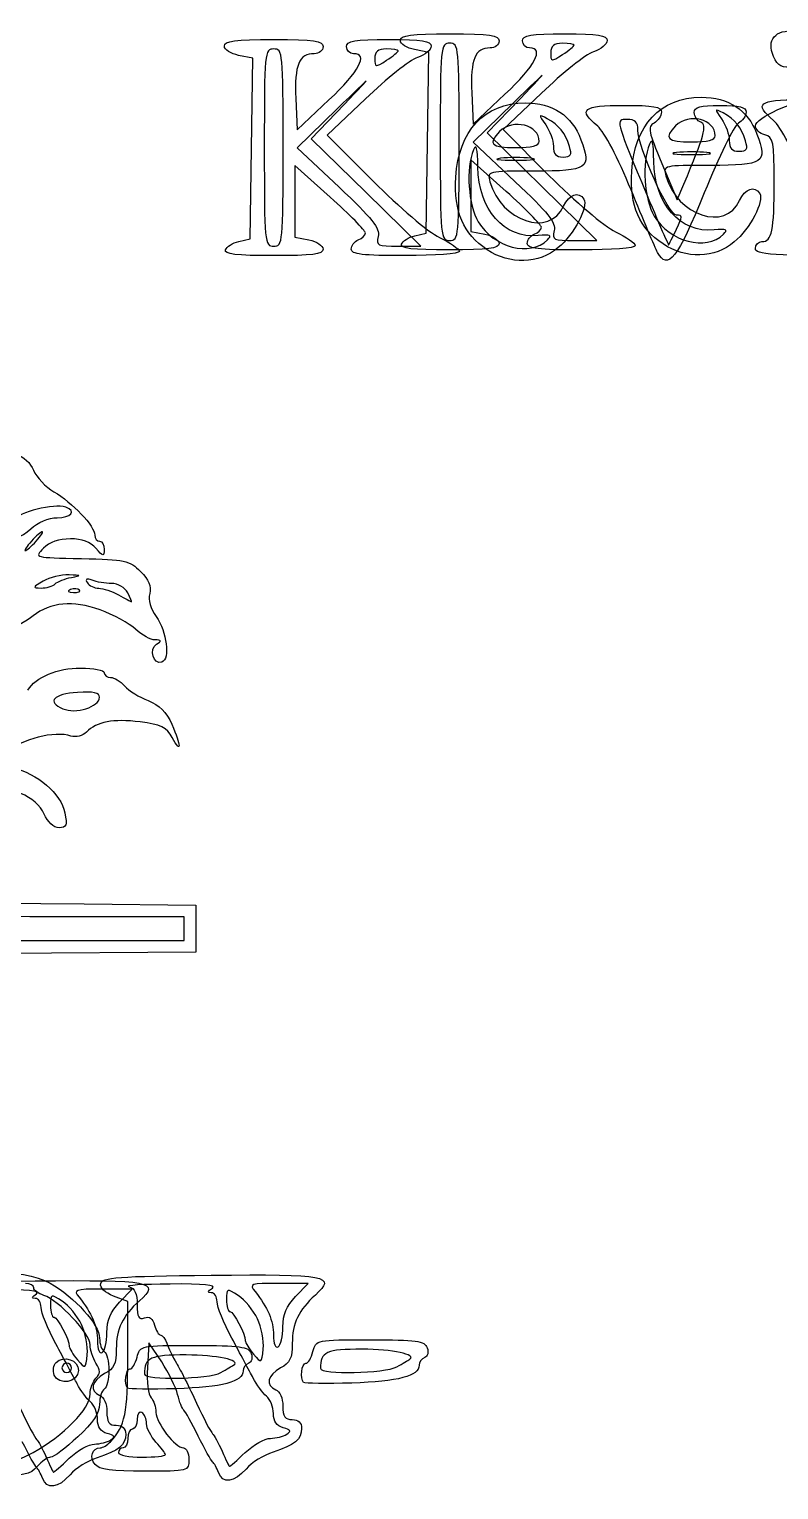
# Model space of a CAD drawing. Extents: x 2.03 to 5.39, y 7.1 to 8.91.
# Drawn here: x 2.976 to 3.507, y 7.869 to 8.906 of the extents above; entities that cross this region are included whole.
import ezdxf

# ---------------------------------------------------------------- set-up
doc = ezdxf.new("R2010")
doc.units = 0
doc.layers.add('Layer_1', color=7, linetype='CONTINUOUS')

msp = doc.modelspace()

# ---------------------------------------------------------------- linework, layer by layer
at = {"layer": 'Layer_1', "color": 7}
for p, q in [((3.362336, 8.894514), (3.362336, 8.894514)), ((3.134328, 8.88522), (3.124255, 8.887235)), ((3.133422, 8.821133), (3.134328, 8.88522)), ((3.237516, 8.890466), (3.237516, 8.890466)), ((3.259148, 8.889269), (3.249075, 8.891283)), ((3.258242, 8.825181), (3.259148, 8.889269)), ((3.503717, 8.886441), (3.503717, 8.886441)), ((3.164857, 8.856684), (3.165849, 8.834352)), ((3.165849, 8.834352), (3.188349, 8.855583)), ((3.17585, 8.828105), (3.199151, 8.852427)), ((3.214242, 8.856398), (3.187178, 8.830542)), ((3.289677, 8.860732), (3.290669, 8.8384)), ((3.290669, 8.8384), (3.313169, 8.859631)), ((3.318971, 8.853219), (3.29067, 8.82564)), ((3.30067, 8.832153), (3.323971, 8.856475)), ((3.339062, 8.860447), (3.311998, 8.83459)), ((3.194151, 8.849171), (3.16585, 8.821592)), ((3.187178, 8.830542), (3.219847, 8.797723)), ((3.339533, 8.793975), (3.30067, 8.832153)), ((3.311998, 8.83459), (3.344667, 8.801771)), ((3.132516, 8.757045), (3.133422, 8.821133)), ((3.15585, 8.821752), (3.15585, 8.821752)), ((3.16585, 8.821592), (3.1955, 8.793702)), ((3.214713, 8.789927), (3.17585, 8.828105)), ((3.257336, 8.761093), (3.258242, 8.825181)), ((3.28067, 8.8258), (3.28067, 8.8258)), ((3.29067, 8.82564), (3.32032, 8.79775)), ((3.337516, 8.826083), (3.337516, 8.826083)), ((3.358999, 8.822583), (3.359, 8.822583)), ((3.462336, 8.830131), (3.462336, 8.830131)), ((3.483819, 8.826631), (3.48382, 8.826631)), ((3.314003, 8.790689), (3.289003, 8.813063)), ((3.289003, 8.813063), (3.289003, 8.78768)), ((3.331683, 8.814161), (3.331683, 8.814161)), ((3.424467, 8.810431), (3.435279, 8.784673)), ((3.456503, 8.818209), (3.456503, 8.818209)), ((3.189183, 8.78664), (3.164183, 8.809015)), ((3.164183, 8.809015), (3.164183, 8.783632)), ((3.253576, 8.751749), (3.214713, 8.789927)), ((3.214713, 8.789927), (3.214713, 8.789927)), ((3.378395, 8.755797), (3.339533, 8.793975)), ((3.339533, 8.793975), (3.339533, 8.793975)), ((3.435279, 8.784673), (3.439992, 8.795711)), ((3.164183, 8.783632), (3.164183, 8.758249)), ((3.289003, 8.78768), (3.289003, 8.762297)), ((3.164183, 8.758249), (3.174183, 8.756249)), ((3.24925, 8.759187), (3.257336, 8.761093)), ((3.289003, 8.762297), (3.299003, 8.760297)), ((3.434857, 8.763799), (3.434857, 8.763799)), ((3.468221, 8.760353), (3.468221, 8.760353)), ((3.114986, 8.749157), (3.114986, 8.749157)), ((3.12443, 8.755138), (3.132516, 8.757045)), ((3.237525, 8.751749), (3.253576, 8.751749)), ((3.239806, 8.753206), (3.239806, 8.753206)), ((3.300509, 8.749316), (3.300509, 8.749316)), ((3.343401, 8.756305), (3.343401, 8.756305)), ((3.362345, 8.755797), (3.378395, 8.755797)), ((3.425329, 8.753364), (3.425329, 8.753364)), ((3.490849, 8.750083), (3.49085, 8.750083)), ((3.42144, 8.747382), (3.42144, 8.747382)), ((2.98067, 8.542464), (2.98067, 8.542464)), ((2.99417, 8.512182), (2.99417, 8.512182)), ((3.011434, 8.507811), (3.011434, 8.507811)), ((3.045669, 8.505797), (3.045669, 8.505797)), ((3.02567, 8.431711), (3.02567, 8.431711)), ((2.93567, 8.285918), (3.014837, 8.285025)), ((3.014837, 8.285025), (3.094003, 8.284131)), ((3.094003, 8.284131), (3.094003, 8.267465)), ((3.085669, 8.275797), (3.011307, 8.275797)), ((3.085669, 8.267464), (3.085669, 8.275797)), ((3.085669, 8.25913), (3.085669, 8.267464)), ((3.094003, 8.267465), (3.094003, 8.250798)), ((2.950529, 8.25913), (3.085669, 8.25913)), ((3.094003, 8.250798), (2.957602, 8.249927)), ((3.048764, 8.011749), (3.027624, 8.011749)), ((3.039807, 8.0024), (3.048764, 8.011749)), ((3.173584, 8.015797), (3.152443, 8.015797)), ((3.164627, 8.006448), (3.173584, 8.015797)), ((3.045669, 8.003039), (3.035573, 8.00685)), ((3.045669, 7.962704), (3.045669, 8.003039)), ((3.012788, 7.986648), (3.012788, 7.986648)), ((3.03085, 7.98093), (3.03085, 7.98093)), ((3.137608, 7.990696), (3.137608, 7.990696)), ((3.15567, 7.984978), (3.15567, 7.984978)), ((3.06067, 7.973732), (3.059645, 7.955953)), ((3.069705, 7.960032), (3.06067, 7.973732)), ((2.993546, 7.950787), (2.993546, 7.950787)), ((3.00567, 7.955797), (3.00567, 7.955797)), ((3.111728, 7.952582), (3.111728, 7.952582)), ((3.236548, 7.95663), (3.236548, 7.95663)), ((3.045567, 7.941471), (3.045567, 7.941471)), ((3.170387, 7.945519), (3.170387, 7.945519)), ((2.978487, 7.895907), (2.978487, 7.895907)), ((3.004183, 7.891749), (3.004183, 7.891749)), ((3.072336, 7.89427), (3.072336, 7.89427)), ((3.129003, 7.895797), (3.129003, 7.895797)), ((2.985155, 7.877578), (2.985155, 7.877578)), ((3.109975, 7.881626), (3.109975, 7.881626))]:
    msp.add_line(p, q, dxfattribs=at)
for points in [[(3.503717, 8.886441), (3.498445, 8.898012), (3.505001, 8.905776), (3.518899, 8.90442)], [(3.114183, 8.893833), (3.114183, 8.897431), (3.121708, 8.898416), (3.149183, 8.898416)], [(3.124255, 8.887235), (3.118716, 8.888343), (3.114183, 8.891312), (3.114183, 8.893833)], [(3.149183, 8.898416), (3.178072, 8.898416), (3.184183, 8.897543), (3.184183, 8.893416)], [(3.184183, 8.893416), (3.184183, 8.890666), (3.181367, 8.888416), (3.177925, 8.888416)], [(3.20085, 8.893416), (3.20085, 8.89749), (3.206405, 8.898416), (3.23085, 8.898416)], [(3.20585, 8.888416), (3.2031, 8.888416), (3.20085, 8.890666), (3.20085, 8.893416)], [(3.23085, 8.898416), (3.254364, 8.898416), (3.26085, 8.897406), (3.26085, 8.893742)], [(3.239003, 8.897881), (3.239003, 8.901479), (3.246528, 8.902464), (3.274003, 8.902464)], [(3.249075, 8.891283), (3.243536, 8.892391), (3.239003, 8.89536), (3.239003, 8.897881)], [(3.26085, 8.893742), (3.26085, 8.891171), (3.256452, 8.887535), (3.251078, 8.885662)], [(3.274003, 8.895798), (3.267548, 8.895798), (3.267336, 8.893575), (3.267336, 8.825797)], [(3.274003, 8.902464), (3.302892, 8.902464), (3.309003, 8.901591), (3.309003, 8.897464)], [(3.28067, 8.8258), (3.28067, 8.893577), (3.280457, 8.895799), (3.274003, 8.895798)], [(3.309003, 8.897464), (3.309003, 8.894714), (3.306187, 8.892464), (3.302744, 8.892464)], [(3.32567, 8.897464), (3.32567, 8.901538), (3.331225, 8.902464), (3.35567, 8.902464)], [(3.33067, 8.892464), (3.32792, 8.892464), (3.32567, 8.894714), (3.32567, 8.897464)], [(3.354003, 8.895797), (3.34786, 8.895797), (3.34567, 8.894025), (3.34567, 8.889054)], [(3.362336, 8.894514), (3.362336, 8.89522), (3.358586, 8.895797), (3.354003, 8.895797)], [(3.354003, 8.887771), (3.358586, 8.890774), (3.362336, 8.893808), (3.362336, 8.894514)], [(3.35567, 8.902464), (3.379184, 8.902464), (3.38567, 8.901454), (3.38567, 8.89779)], [(3.38567, 8.89779), (3.38567, 8.89522), (3.381272, 8.891583), (3.375898, 8.88971)], [(3.149183, 8.89175), (3.142728, 8.891749), (3.142516, 8.889527), (3.142516, 8.821749)], [(3.15585, 8.821752), (3.15585, 8.889529), (3.155638, 8.891751), (3.149183, 8.89175)], [(3.177925, 8.888416), (3.167126, 8.888416), (3.163805, 8.880351), (3.164857, 8.856684)], [(3.188349, 8.855583), (3.209885, 8.875904), (3.216554, 8.888416), (3.20585, 8.888416)], [(3.251078, 8.885662), (3.245704, 8.883788), (3.229127, 8.87062), (3.214242, 8.856398)], [(3.229183, 8.891749), (3.22304, 8.891749), (3.22085, 8.889977), (3.22085, 8.885006)], [(3.22085, 8.885006), (3.22085, 8.878579), (3.221241, 8.878519), (3.229183, 8.883722)], [(3.237516, 8.890466), (3.237516, 8.891172), (3.233766, 8.891749), (3.229183, 8.891749)], [(3.229183, 8.883722), (3.233766, 8.886726), (3.237516, 8.88976), (3.237516, 8.890466)], [(3.302744, 8.892464), (3.291946, 8.892464), (3.288625, 8.8844), (3.289677, 8.860732)], [(3.313169, 8.859631), (3.334705, 8.879952), (3.341374, 8.892464), (3.33067, 8.892464)], [(3.375898, 8.88971), (3.370523, 8.887836), (3.353947, 8.874668), (3.339062, 8.860447)], [(3.34567, 8.889054), (3.34567, 8.882627), (3.346061, 8.882567), (3.354003, 8.887771)], [(3.518374, 8.87904), (3.509522, 8.878187), (3.506868, 8.879527), (3.503717, 8.886441)], [(3.199151, 8.852427), (3.220871, 8.8751), (3.220532, 8.874879), (3.194151, 8.849171)], [(3.323971, 8.856475), (3.345691, 8.879148), (3.345352, 8.878927), (3.318971, 8.853219)], [(3.278325, 8.80088), (3.28016, 8.833517), (3.298792, 8.853416), (3.327516, 8.853416)], [(3.327516, 8.853416), (3.347196, 8.853416), (3.3605, 8.844652), (3.367085, 8.82735)], [(3.378966, 8.836875), (3.364742, 8.848777), (3.368448, 8.851749), (3.397516, 8.851749)], [(3.397516, 8.851749), (3.418592, 8.851749), (3.424183, 8.850736), (3.424183, 8.846915)], [(3.403145, 8.804928), (3.40498, 8.837565), (3.423612, 8.857464), (3.452336, 8.857464)], [(3.447516, 8.846645), (3.447516, 8.85061), (3.451609, 8.851749), (3.46585, 8.851749)], [(3.452336, 8.857464), (3.472016, 8.857464), (3.48532, 8.8487), (3.491905, 8.831398)], [(3.46585, 8.851749), (3.479645, 8.851749), (3.484183, 8.850553), (3.484183, 8.846915)], [(3.503786, 8.840923), (3.489562, 8.852826), (3.493268, 8.855797), (3.522336, 8.855797)], [(3.49085, 8.837257), (3.49085, 8.842717), (3.519893, 8.856163), (3.526342, 8.853688)], [(3.337516, 8.826083), (3.337516, 8.837909), (3.318863, 8.84262), (3.309421, 8.833178)], [(3.34319, 8.842281), (3.336927, 8.845633), (3.33688, 8.845452), (3.342082, 8.838024)], [(3.359, 8.822583), (3.356083, 8.832098), (3.351464, 8.837853), (3.34319, 8.842281)], [(3.399588, 8.841749), (3.391768, 8.841749), (3.391915, 8.841134), (3.410277, 8.796883)], [(3.407516, 8.834173), (3.407516, 8.839929), (3.405612, 8.841749), (3.399588, 8.841749)], [(3.424183, 8.846915), (3.424183, 8.844256), (3.421814, 8.840755), (3.418919, 8.839135)], [(3.462336, 8.830131), (3.462336, 8.841957), (3.443683, 8.846668), (3.434241, 8.837226)], [(3.452119, 8.839774), (3.449587, 8.840745), (3.447516, 8.843837), (3.447516, 8.846645)], [(3.46801, 8.846329), (3.461746, 8.849681), (3.461699, 8.8495), (3.466902, 8.842072)], [(3.466902, 8.842072), (3.469891, 8.837805), (3.472336, 8.830898), (3.472336, 8.826722)], [(3.48382, 8.826631), (3.480902, 8.836146), (3.476284, 8.841901), (3.46801, 8.846329)], [(3.484183, 8.846915), (3.484183, 8.844256), (3.48174, 8.840714), (3.478755, 8.839043)], [(3.527485, 8.795797), (3.518317, 8.818351), (3.508562, 8.836927), (3.503786, 8.840923)], [(3.309421, 8.833178), (3.300693, 8.824449), (3.303393, 8.821749), (3.32085, 8.821749)], [(3.342082, 8.838024), (3.345071, 8.833757), (3.347516, 8.82685), (3.347516, 8.822674)], [(3.402665, 8.791749), (3.393497, 8.814303), (3.383742, 8.832878), (3.378966, 8.836875)], [(3.434971, 8.773799), (3.429453, 8.77337), (3.407516, 8.82161), (3.407516, 8.834173)], [(3.418919, 8.839135), (3.414293, 8.836546), (3.414966, 8.833066), (3.424467, 8.810431)], [(3.434241, 8.837226), (3.425513, 8.828498), (3.428213, 8.825797), (3.44567, 8.825797)], [(3.439992, 8.795711), (3.454578, 8.829876), (3.456807, 8.837975), (3.452119, 8.839774)], [(3.478755, 8.839043), (3.475769, 8.837372), (3.464894, 8.815186), (3.454588, 8.789741)], [(3.491905, 8.831398), (3.499688, 8.810951), (3.496988, 8.809131), (3.458883, 8.809131)], [(3.497516, 8.830783), (3.49385, 8.831742), (3.49085, 8.834655), (3.49085, 8.837257)], [(3.504183, 8.797334), (3.504183, 8.826237), (3.503593, 8.829194), (3.497516, 8.830783)], [(3.142516, 8.821749), (3.142516, 8.753971), (3.142728, 8.751749), (3.149183, 8.751751)], [(3.149183, 8.751751), (3.155638, 8.751752), (3.15585, 8.753975), (3.15585, 8.821752)], [(3.267336, 8.825797), (3.267336, 8.758019), (3.267547, 8.755798), (3.274003, 8.755799)], [(3.274003, 8.755799), (3.280458, 8.7558), (3.28067, 8.758023), (3.28067, 8.8258)], [(3.293949, 8.808076), (3.293779, 8.821588), (3.292923, 8.824907), (3.29085, 8.820083)], [(3.32085, 8.821749), (3.332303, 8.821749), (3.337516, 8.823105), (3.337516, 8.826083)], [(3.367085, 8.82735), (3.374868, 8.806903), (3.372168, 8.805083), (3.334063, 8.805083)], [(3.347516, 8.822674), (3.347516, 8.817222), (3.349458, 8.815083), (3.354407, 8.815083)], [(3.354407, 8.815083), (3.360013, 8.815083), (3.36087, 8.816482), (3.358999, 8.822583)], [(3.41567, 8.824131), (3.410215, 8.811437), (3.412001, 8.784721), (3.419081, 8.773109)], [(3.418769, 8.812124), (3.418599, 8.825637), (3.417743, 8.828955), (3.41567, 8.824131)], [(3.44567, 8.825797), (3.457123, 8.825797), (3.462336, 8.827153), (3.462336, 8.830131)], [(3.472336, 8.826722), (3.472336, 8.821271), (3.474278, 8.819131), (3.479227, 8.819131)], [(3.479227, 8.819131), (3.484833, 8.819131), (3.48569, 8.82053), (3.483819, 8.826631)], [(3.29085, 8.820083), (3.285395, 8.807389), (3.287181, 8.780673), (3.294261, 8.769061)], [(3.310016, 8.814161), (3.304058, 8.813422), (3.308933, 8.812816), (3.32085, 8.812816)], [(3.331683, 8.814161), (3.325725, 8.814901), (3.315975, 8.814901), (3.310016, 8.814161)], [(3.32085, 8.812816), (3.332766, 8.812816), (3.337641, 8.813422), (3.331683, 8.814161)], [(3.461554, 8.763369), (3.437519, 8.760937), (3.419148, 8.781872), (3.418769, 8.812124)], [(3.434836, 8.818209), (3.428878, 8.817469), (3.433753, 8.816864), (3.44567, 8.816864)], [(3.456503, 8.818209), (3.450545, 8.818948), (3.440795, 8.818948), (3.434836, 8.818209)], [(3.44567, 8.816864), (3.457586, 8.816864), (3.462461, 8.817469), (3.456503, 8.818209)], [(3.300509, 8.749316), (3.283511, 8.760671), (3.276925, 8.775979), (3.278325, 8.80088)], [(3.336734, 8.759321), (3.3127, 8.756889), (3.294328, 8.777824), (3.293949, 8.808076)], [(3.334063, 8.805083), (3.300734, 8.805083), (3.300422, 8.805005), (3.302566, 8.797583)], [(3.344667, 8.801771), (3.362635, 8.78372), (3.383711, 8.765858), (3.391503, 8.762077)], [(3.425329, 8.753364), (3.408331, 8.764719), (3.401745, 8.780027), (3.403145, 8.804928)], [(3.458883, 8.809131), (3.425554, 8.809131), (3.425242, 8.809056), (3.427386, 8.801631)], [(3.427386, 8.801631), (3.435551, 8.773361), (3.469544, 8.762039), (3.479651, 8.784223)], [(3.1955, 8.793702), (3.219122, 8.771483), (3.224777, 8.764382), (3.223313, 8.75878)], [(3.219847, 8.797723), (3.237815, 8.779672), (3.258891, 8.76181), (3.266683, 8.758029)], [(3.302566, 8.797583), (3.310731, 8.769313), (3.344724, 8.757991), (3.354831, 8.780175)], [(3.339003, 8.765284), (3.339003, 8.76695), (3.327753, 8.778382), (3.314003, 8.790689)], [(3.32032, 8.79775), (3.343941, 8.775531), (3.349597, 8.76843), (3.348132, 8.762828)], [(3.354831, 8.780175), (3.358652, 8.788559), (3.365528, 8.790997), (3.369092, 8.785229)], [(3.42144, 8.747382), (3.419684, 8.7507), (3.411236, 8.770666), (3.402665, 8.791749)], [(3.410277, 8.796883), (3.420516, 8.772206), (3.429103, 8.752331), (3.429359, 8.752716)], [(3.454588, 8.789741), (3.435725, 8.74317), (3.428532, 8.733977), (3.42144, 8.747382)], [(3.493912, 8.789278), (3.497301, 8.783795), (3.487053, 8.764221), (3.475867, 8.754809)], [(3.479651, 8.784223), (3.483472, 8.792608), (3.490348, 8.795045), (3.493912, 8.789278)], [(3.495493, 8.755083), (3.502588, 8.755083), (3.504183, 8.762836), (3.504183, 8.797334)], [(3.214183, 8.761236), (3.214183, 8.762902), (3.202933, 8.774334), (3.189183, 8.78664)], [(3.369092, 8.785229), (3.372481, 8.779747), (3.362233, 8.760173), (3.351047, 8.75076)], [(3.294261, 8.769061), (3.305447, 8.750714), (3.330904, 8.744106), (3.343401, 8.756305)], [(3.419081, 8.773109), (3.430267, 8.754763), (3.455724, 8.748154), (3.468221, 8.760353)], [(3.434857, 8.763799), (3.439265, 8.772894), (3.439279, 8.774134), (3.434971, 8.773799)], [(3.209183, 8.756288), (3.211933, 8.757344), (3.214183, 8.75957), (3.214183, 8.761236)], [(3.223313, 8.75878), (3.22163, 8.752347), (3.222838, 8.751749), (3.237525, 8.751749)], [(3.239806, 8.753206), (3.240552, 8.755447), (3.244803, 8.758138), (3.24925, 8.759187)], [(3.266683, 8.758029), (3.274475, 8.754248), (3.28085, 8.749788), (3.28085, 8.748119)], [(3.299003, 8.760297), (3.304503, 8.759197), (3.309003, 8.756235), (3.309003, 8.753714)], [(3.329003, 8.753774), (3.329003, 8.756328), (3.331253, 8.759281), (3.334003, 8.760336)], [(3.334003, 8.760336), (3.336753, 8.761391), (3.339003, 8.763618), (3.339003, 8.765284)], [(3.343401, 8.756305), (3.346765, 8.759589), (3.345416, 8.7602), (3.336734, 8.759321)], [(3.348132, 8.762828), (3.34645, 8.756395), (3.347658, 8.755797), (3.362345, 8.755797)], [(3.391503, 8.762077), (3.399295, 8.758296), (3.40567, 8.753837), (3.40567, 8.752167)], [(3.429359, 8.752716), (3.429614, 8.7531), (3.432089, 8.758088), (3.434857, 8.763799)], [(3.468221, 8.760353), (3.471585, 8.763638), (3.470236, 8.764248), (3.461554, 8.763369)], [(3.148905, 8.745083), (3.122589, 8.745083), (3.113973, 8.746118), (3.114986, 8.749157)], [(3.114986, 8.749157), (3.115732, 8.751398), (3.119983, 8.75409), (3.12443, 8.755138)], [(3.184183, 8.749666), (3.184183, 8.746066), (3.176616, 8.745083), (3.148905, 8.745083)], [(3.174183, 8.756249), (3.179683, 8.755149), (3.184183, 8.752187), (3.184183, 8.749666)], [(3.204183, 8.749726), (3.204183, 8.75228), (3.206433, 8.755233), (3.209183, 8.756288)], [(3.242516, 8.745083), (3.211973, 8.745083), (3.204183, 8.746026), (3.204183, 8.749726)], [(3.273725, 8.749131), (3.247409, 8.749131), (3.238793, 8.750166), (3.239806, 8.753206)], [(3.28085, 8.748119), (3.28085, 8.746449), (3.2636, 8.745083), (3.242516, 8.745083)], [(3.309003, 8.753714), (3.309003, 8.750114), (3.301436, 8.749131), (3.273725, 8.749131)], [(3.351047, 8.75076), (3.337143, 8.739061), (3.316734, 8.738477), (3.300509, 8.749316)], [(3.367336, 8.749131), (3.336793, 8.749131), (3.329003, 8.750074), (3.329003, 8.753774)], [(3.40567, 8.752167), (3.40567, 8.750497), (3.38842, 8.749131), (3.367336, 8.749131)], [(3.475867, 8.754809), (3.461963, 8.743109), (3.441554, 8.742525), (3.425329, 8.753364)], [(3.574183, 8.745083), (3.502331, 8.745083), (3.490849, 8.745772), (3.490849, 8.750083)], [(3.49085, 8.750083), (3.49085, 8.752833), (3.492939, 8.755083), (3.495493, 8.755083)], [(2.967052, 8.603903), (2.971525, 8.602781), (2.976772, 8.597851), (2.97886, 8.592809)], [(2.97886, 8.592809), (2.980928, 8.587817), (2.987431, 8.58095), (2.993311, 8.577548)], [(2.993311, 8.577548), (3.006119, 8.570138), (3.022337, 8.552993), (3.022337, 8.546863)], [(3.001708, 8.566563), (2.993174, 8.569407), (2.968648, 8.563253), (2.96418, 8.557146)], [(2.995524, 8.559131), (3.005482, 8.559131), (3.009504, 8.563964), (3.001708, 8.566563)], [(2.948109, 8.541754), (2.963372, 8.542858), (2.970272, 8.545123), (2.976793, 8.551169)], [(2.976793, 8.551169), (2.981935, 8.555938), (2.989448, 8.559131), (2.995524, 8.559131)], [(2.977337, 8.542464), (2.974018, 8.538797), (2.972053, 8.535797), (2.97297, 8.535797)], [(2.97297, 8.535797), (2.973887, 8.535797), (2.977352, 8.538797), (2.98067, 8.542464)], [(2.985036, 8.549131), (2.98412, 8.549131), (2.980655, 8.546131), (2.977337, 8.542464)], [(2.98067, 8.542464), (2.983988, 8.546131), (2.985953, 8.549131), (2.985036, 8.549131)], [(3.004931, 8.54413), (2.996958, 8.54413), (2.990157, 8.541748), (2.985897, 8.537463)], [(3.023059, 8.537463), (3.019242, 8.541911), (3.013207, 8.54413), (3.004931, 8.54413)], [(3.022337, 8.546863), (3.022337, 8.544443), (3.023837, 8.542463), (3.02567, 8.542463)], [(3.02567, 8.542463), (3.027503, 8.542463), (3.028954, 8.539838), (3.028893, 8.53663)], [(2.985897, 8.537463), (2.97927, 8.530799), (2.979281, 8.530796), (3.012756, 8.53013)], [(3.012756, 8.53013), (3.043707, 8.529515), (3.046885, 8.528824), (3.054693, 8.521016)], [(3.028893, 8.53663), (3.028793, 8.531385), (3.028205, 8.531469), (3.023059, 8.537463)], [(3.054693, 8.521016), (3.060564, 8.515145), (3.062561, 8.510349), (3.06124, 8.505295)], [(2.98567, 8.514131), (2.978083, 8.509794), (2.977948, 8.509356), (2.98417, 8.509249)], [(2.98417, 8.509249), (2.987928, 8.509184), (2.992428, 8.510504), (2.99417, 8.512182)], [(3.004003, 8.518559), (2.998503, 8.518743), (2.990253, 8.516751), (2.98567, 8.514131)], [(2.99417, 8.512182), (2.995912, 8.51386), (3.001087, 8.515906), (3.00567, 8.516728)], [(3.00567, 8.516728), (3.013132, 8.518067), (3.012957, 8.518258), (3.004003, 8.518559)], [(3.020395, 8.514697), (3.016428, 8.51622), (3.015343, 8.515689), (3.016986, 8.513031)], [(3.016986, 8.513031), (3.018312, 8.510886), (3.021933, 8.509109), (3.025033, 8.509082)], [(3.034158, 8.512464), (3.029789, 8.512464), (3.023596, 8.513469), (3.020395, 8.514697)], [(3.045669, 8.505797), (3.043634, 8.509601), (3.03869, 8.512464), (3.034158, 8.512464)], [(3.02597, 8.493699), (3.006677, 8.500636), (2.990928, 8.499225), (2.978493, 8.489444)], [(3.005045, 8.508074), (3.002386, 8.50701), (3.003176, 8.50622), (3.007059, 8.506061)], [(3.011434, 8.507811), (3.010326, 8.508919), (3.007451, 8.509037), (3.005045, 8.508074)], [(3.007059, 8.506061), (3.010573, 8.505916), (3.012541, 8.506704), (3.011434, 8.507811)], [(3.025033, 8.509082), (3.028133, 8.509055), (3.03442, 8.506952), (3.039003, 8.504409)], [(3.039003, 8.504409), (3.043586, 8.501865), (3.047764, 8.499637), (3.048287, 8.499458)], [(3.048287, 8.499458), (3.04881, 8.499278), (3.047632, 8.502131), (3.045669, 8.505797)], [(3.06124, 8.505295), (3.060081, 8.500864), (3.06185, 8.494495), (3.065768, 8.488992)], [(2.978493, 8.489444), (2.974174, 8.486046), (2.963897, 8.480082), (2.955655, 8.47619)], [(3.051208, 8.480007), (3.046731, 8.484156), (3.035374, 8.490317), (3.02597, 8.493699)], [(3.065768, 8.488992), (3.073397, 8.478278), (3.075848, 8.458841), (3.069838, 8.456715)], [(3.065009, 8.472412), (3.061895, 8.472439), (3.055684, 8.475858), (3.051208, 8.480007)], [(3.069838, 8.456715), (3.063813, 8.454584), (3.060418, 8.46587), (3.066018, 8.469415)], [(3.066018, 8.469415), (3.069772, 8.471793), (3.069578, 8.472371), (3.065009, 8.472412)], [(2.974671, 8.43671), (2.980524, 8.446035), (2.995848, 8.452464), (3.012219, 8.452464)], [(3.012219, 8.452464), (3.021451, 8.452464), (3.029003, 8.450964), (3.029003, 8.44913)], [(3.029003, 8.44913), (3.029003, 8.447297), (3.031021, 8.445797), (3.033487, 8.445797)], [(3.033487, 8.445797), (3.035953, 8.445797), (3.04042, 8.44309), (3.043415, 8.439781)], [(3.043415, 8.439781), (3.046409, 8.436472), (3.053942, 8.43177), (3.060154, 8.429333)], [(3.010097, 8.435147), (2.992893, 8.434024), (2.988083, 8.428714), (2.999611, 8.42357)], [(2.999611, 8.42357), (3.008547, 8.419583), (3.02567, 8.424932), (3.02567, 8.431711)], [(3.02567, 8.431711), (3.02567, 8.434934), (3.021372, 8.435882), (3.010097, 8.435147)], [(3.060154, 8.429333), (3.067915, 8.426287), (3.073152, 8.421041), (3.076893, 8.412562)], [(3.054385, 8.414227), (3.035179, 8.416627), (3.023846, 8.414449), (3.016308, 8.406911)], [(3.005363, 8.404228), (2.993638, 8.407949), (2.970244, 8.402132), (2.960463, 8.393062)], [(3.016308, 8.406911), (3.013737, 8.40434), (3.008812, 8.403133), (3.005363, 8.404228)], [(3.077224, 8.403055), (3.07321, 8.410447), (3.06929, 8.412365), (3.054385, 8.414227)], [(3.076893, 8.412562), (3.083602, 8.397356), (3.083827, 8.390895), (3.077224, 8.403055)], [(2.964163, 8.381546), (2.981273, 8.377998), (2.998339, 8.363288), (3.001045, 8.349756)], [(2.986336, 8.348833), (2.983649, 8.354904), (2.977467, 8.36036), (2.969816, 8.363411)], [(2.996901, 8.33913), (2.993183, 8.33913), (2.988883, 8.34308), (2.986336, 8.348833)], [(3.001045, 8.349756), (3.002832, 8.340824), (3.002171, 8.33913), (2.996901, 8.33913)], [(3.011307, 8.275797), (2.956246, 8.275797), (2.935433, 8.276901), (2.931123, 8.280053)], [(2.903927, 8.015754), (2.923225, 8.026593), (2.971631, 8.026716), (2.990519, 8.015974)], [(3.104707, 8.02159), (3.187164, 8.02244), (3.193951, 8.02115), (3.178704, 8.007519)], [(2.901631, 8.011679), (2.902464, 8.01601), (2.913817, 8.01686), (2.979887, 8.017542)], [(2.979003, 8.012688), (2.979003, 8.014398), (2.976378, 8.015799), (2.97317, 8.015801)], [(2.986181, 8.007301), (2.982233, 8.008554), (2.979003, 8.010978), (2.979003, 8.012688)], [(2.979887, 8.017542), (3.062344, 8.018392), (3.069131, 8.017102), (3.053884, 8.003471)], [(2.990519, 8.015974), (3.007883, 8.006099), (3.02567, 7.986382), (3.02567, 7.977009)], [(3.027624, 8.011749), (3.007928, 8.011749), (3.006803, 8.01135), (3.011167, 8.005915)], [(3.035573, 8.00685), (3.029472, 8.009153), (3.025862, 8.012666), (3.026451, 8.015727)], [(3.026451, 8.015727), (3.027284, 8.020058), (3.038637, 8.020909), (3.104707, 8.02159)], [(3.07567, 8.015359), (3.05642, 8.015175), (3.043295, 8.014338), (3.046503, 8.013499)], [(3.046503, 8.013499), (3.050614, 8.012425), (3.052336, 8.008633), (3.052336, 8.000657)], [(3.10567, 8.012464), (3.109056, 8.014652), (3.099372, 8.015587), (3.07567, 8.015359)], [(3.104836, 8.009181), (3.102059, 8.009215), (3.102336, 8.010309), (3.10567, 8.012464)], [(3.12404, 8.007133), (3.115864, 8.01249), (3.11567, 8.012422), (3.11567, 8.004207)], [(3.152443, 8.015797), (3.132748, 8.015797), (3.131623, 8.015398), (3.135986, 8.009964)], [(2.98085, 8.008415), (2.984236, 8.010604), (2.974553, 8.011538), (2.95085, 8.011311)], [(2.980017, 8.005133), (2.977239, 8.005166), (2.977517, 8.006261), (2.98085, 8.008415)], [(2.984183, 7.998754), (2.984183, 8.002234), (2.982308, 8.005105), (2.980017, 8.005133)], [(3.019003, 7.972284), (3.019003, 7.980029), (2.996515, 8.004021), (2.986181, 8.007301)], [(2.99922, 8.003085), (2.991044, 8.008442), (2.99085, 8.008374), (2.99085, 8.000159)], [(3.012788, 7.986648), (3.009929, 7.992672), (3.003824, 8.000068), (2.99922, 8.003085)], [(3.011167, 8.005915), (3.020134, 7.994746), (3.024183, 7.985107), (3.024183, 7.974931)], [(3.03085, 7.98093), (3.03085, 7.989542), (3.033443, 7.995757), (3.039807, 8.0024)], [(3.053884, 8.003471), (3.042028, 7.992874), (3.037516, 7.983376), (3.037516, 7.96902)], [(3.109003, 8.002802), (3.109003, 8.006283), (3.107128, 8.009153), (3.104836, 8.009181)], [(3.119471, 7.976969), (3.113714, 7.987697), (3.109003, 7.999322), (3.109003, 8.002802)], [(3.11567, 8.004207), (3.11567, 7.999581), (3.116795, 7.995785), (3.11817, 7.995771)], [(3.137608, 7.990696), (3.134749, 7.99672), (3.128644, 8.004116), (3.12404, 8.007133)], [(3.135986, 8.009964), (3.144954, 7.998794), (3.149003, 7.989155), (3.149003, 7.978979)], [(3.15567, 7.984978), (3.15567, 7.99359), (3.158263, 7.999805), (3.164627, 8.006448)], [(3.178704, 8.007519), (3.166848, 7.996922), (3.162336, 7.987424), (3.162336, 7.973068)], [(2.994651, 7.972921), (2.988894, 7.983648), (2.984183, 7.995273), (2.984183, 7.998754)], [(2.99085, 8.000159), (2.99085, 7.995533), (2.991975, 7.991737), (2.99335, 7.991723)], [(2.99335, 7.991723), (2.995891, 7.991701), (3.004183, 7.975928), (3.004183, 7.971122)], [(3.052336, 8.000657), (3.052336, 7.991774), (3.053455, 7.989769), (3.057535, 7.991334)], [(3.057535, 7.991334), (3.061008, 7.992667), (3.063351, 7.990972), (3.064591, 7.98623)], [(3.11817, 7.995771), (3.120711, 7.995749), (3.129003, 7.979976), (3.129003, 7.97517)], [(3.016917, 7.965231), (3.017504, 7.970987), (3.015646, 7.980625), (3.012788, 7.986648)], [(3.027517, 7.966749), (3.02935, 7.967882), (3.03085, 7.974263), (3.03085, 7.98093)], [(3.064591, 7.98623), (3.065612, 7.982325), (3.067597, 7.97913), (3.069003, 7.97913)], [(3.141737, 7.969279), (3.142324, 7.975035), (3.140466, 7.984673), (3.137608, 7.990696)], [(3.152336, 7.970797), (3.15417, 7.97193), (3.15567, 7.978311), (3.15567, 7.984978)], [(3.00972, 7.9446), (3.00719, 7.949448), (3.000409, 7.962193), (2.994651, 7.972921)], [(3.004183, 7.971122), (3.004183, 7.969675), (3.006808, 7.965403), (3.010017, 7.961629)], [(3.023086, 7.959168), (3.020841, 7.962764), (3.019003, 7.968666), (3.019003, 7.972284)], [(3.024183, 7.974931), (3.024183, 7.968951), (3.025571, 7.965546), (3.027517, 7.966749)], [(3.02567, 7.977009), (3.02567, 7.972892), (3.02717, 7.968596), (3.029003, 7.967463)], [(3.052218, 7.963415), (3.054298, 7.971701), (3.054532, 7.971749), (3.092684, 7.971749)], [(3.069003, 7.97913), (3.070409, 7.97913), (3.072391, 7.976505), (3.073409, 7.973297)], [(3.073409, 7.973297), (3.074427, 7.970089), (3.077504, 7.963714), (3.080248, 7.95913)], [(3.092684, 7.971749), (3.125638, 7.971749), (3.131364, 7.970953), (3.13322, 7.966115)], [(3.13454, 7.948648), (3.13201, 7.953496), (3.125229, 7.966241), (3.119471, 7.976969)], [(3.129003, 7.97517), (3.129003, 7.973724), (3.131628, 7.969451), (3.134836, 7.965677)], [(3.149003, 7.978979), (3.149003, 7.973), (3.15039, 7.969594), (3.152336, 7.970797)], [(3.162336, 7.973068), (3.162336, 7.96281), (3.160673, 7.959363), (3.154003, 7.955793)], [(3.177038, 7.967464), (3.179118, 7.975749), (3.179351, 7.975797), (3.217504, 7.975797)], [(3.217504, 7.975797), (3.250458, 7.975797), (3.256184, 7.975001), (3.25804, 7.970163)], [(2.994873, 7.959667), (3.000307, 7.965101), (3.01067, 7.961438), (3.01067, 7.954085)], [(3.010017, 7.961629), (3.015803, 7.95482), (3.015858, 7.954849), (3.016917, 7.965231)], [(3.029003, 7.967463), (3.030837, 7.96633), (3.032337, 7.96033), (3.032337, 7.95413)], [(3.037516, 7.96902), (3.037516, 7.958762), (3.035853, 7.955315), (3.029183, 7.951745)], [(3.033408, 7.903422), (3.043871, 7.914862), (3.045669, 7.923559), (3.045669, 7.962704)], [(3.047155, 7.955082), (3.048789, 7.955082), (3.051068, 7.958832), (3.052218, 7.963415)], [(3.087039, 7.965031), (3.061754, 7.965087), (3.057516, 7.963136), (3.057516, 7.951476)], [(3.081052, 7.936896), (3.079781, 7.942086), (3.074675, 7.952497), (3.069705, 7.960032)], [(3.120753, 7.957763), (3.126137, 7.961242), (3.108764, 7.964988), (3.087039, 7.965031)], [(3.13322, 7.966115), (3.134427, 7.96297), (3.133645, 7.959903), (3.131449, 7.959171)], [(3.134836, 7.965677), (3.140623, 7.958869), (3.140678, 7.958897), (3.141737, 7.969279)], [(3.171975, 7.95913), (3.173609, 7.95913), (3.175888, 7.96288), (3.177038, 7.967464)], [(3.211859, 7.969079), (3.186574, 7.969135), (3.182336, 7.967184), (3.182336, 7.955524)], [(3.245573, 7.961811), (3.250957, 7.965291), (3.233584, 7.969036), (3.211859, 7.969079)], [(3.236548, 7.95663), (3.240648, 7.958922), (3.244709, 7.961253), (3.245573, 7.961811)], [(3.256269, 7.963219), (3.254106, 7.962498), (3.252336, 7.960036), (3.252336, 7.957749)], [(3.25804, 7.970163), (3.259247, 7.967018), (3.258465, 7.963951), (3.256269, 7.963219)], [(2.993546, 7.950787), (2.992394, 7.953789), (2.992991, 7.957785), (2.994873, 7.959667)], [(3.01067, 7.954085), (3.01067, 7.945606), (2.996575, 7.942892), (2.993546, 7.950787)], [(3.002337, 7.95913), (3.000503, 7.95913), (2.999003, 7.95763), (2.999003, 7.955797)], [(2.999003, 7.955797), (2.999003, 7.953964), (3.000503, 7.952464), (3.002337, 7.952464)], [(3.00567, 7.955797), (3.00567, 7.95763), (3.00417, 7.95913), (3.002337, 7.95913)], [(3.002337, 7.952464), (3.00417, 7.952464), (3.00567, 7.953964), (3.00567, 7.955797)], [(3.029183, 7.951745), (3.019871, 7.946761), (3.018241, 7.939203), (3.02585, 7.936284)], [(3.023086, 7.948547), (3.026308, 7.951769), (3.026308, 7.954009), (3.023086, 7.959168)], [(3.032337, 7.95413), (3.032337, 7.94793), (3.030837, 7.94193), (3.029003, 7.940797)], [(3.045567, 7.941471), (3.042922, 7.944125), (3.0442, 7.955082), (3.047155, 7.955082)], [(3.057516, 7.951476), (3.057516, 7.946868), (3.103171, 7.947799), (3.111728, 7.952582)], [(3.059645, 7.955953), (3.059082, 7.946175), (3.060208, 7.936589), (3.062145, 7.93465)], [(3.127516, 7.953701), (3.127516, 7.945974), (3.112661, 7.942044), (3.079734, 7.941061)], [(3.080248, 7.95913), (3.082993, 7.954547), (3.089389, 7.941797), (3.094463, 7.930797)], [(3.111728, 7.952582), (3.115828, 7.954874), (3.119889, 7.957205), (3.120753, 7.957763)], [(3.131449, 7.959171), (3.129286, 7.95845), (3.127516, 7.955988), (3.127516, 7.953701)], [(3.154003, 7.955793), (3.14469, 7.950809), (3.143061, 7.943251), (3.150669, 7.940332)], [(3.170387, 7.945519), (3.167742, 7.948173), (3.16902, 7.95913), (3.171975, 7.95913)], [(3.182336, 7.955524), (3.182336, 7.950916), (3.227991, 7.951847), (3.236548, 7.95663)], [(3.252336, 7.957749), (3.252336, 7.950022), (3.237481, 7.946092), (3.204554, 7.945109)], [(3.019252, 7.931691), (3.01654, 7.933942), (3.012251, 7.939751), (3.00972, 7.9446)], [(3.019003, 7.937352), (3.019003, 7.941263), (3.020841, 7.946301), (3.023086, 7.948547)], [(3.029003, 7.940797), (3.02717, 7.939663), (3.02567, 7.934805), (3.02567, 7.929999)], [(3.079734, 7.941061), (3.061704, 7.940523), (3.046329, 7.940708), (3.045567, 7.941471)], [(3.144072, 7.935739), (3.14136, 7.93799), (3.137071, 7.943799), (3.13454, 7.948648)], [(3.150669, 7.940332), (3.15352, 7.939238), (3.155669, 7.934267), (3.155669, 7.92877)], [(3.204554, 7.945109), (3.186524, 7.944571), (3.171149, 7.944756), (3.170387, 7.945519)], [(2.978487, 7.895907), (2.999998, 7.907446), (3.019003, 7.926886), (3.019003, 7.937352)], [(3.02567, 7.929999), (3.02567, 7.923897), (3.021006, 7.91692), (3.010207, 7.906863)], [(3.024183, 7.919362), (3.024183, 7.923892), (3.021964, 7.929441), (3.019252, 7.931691)], [(3.02585, 7.936284), (3.0287, 7.93519), (3.03085, 7.930219), (3.03085, 7.924722)], [(3.062145, 7.93465), (3.064084, 7.932712), (3.065671, 7.928051), (3.065673, 7.924293)], [(3.085395, 7.925793), (3.084277, 7.92671), (3.082323, 7.931706), (3.081052, 7.936896)], [(3.094463, 7.930797), (3.099537, 7.919797), (3.10463, 7.910047), (3.10578, 7.90913)], [(3.149003, 7.92341), (3.149003, 7.92794), (3.146784, 7.933489), (3.144072, 7.935739)], [(3.155669, 7.92877), (3.155669, 7.921349), (3.157206, 7.919126), (3.162336, 7.919126)], [(2.969644, 7.926749), (2.974718, 7.915749), (2.97981, 7.905999), (2.98096, 7.905082)], [(3.031132, 7.909308), (3.026454, 7.910531), (3.024183, 7.913817), (3.024183, 7.919362)], [(3.03085, 7.924722), (3.03085, 7.9173), (3.032386, 7.915078), (3.037516, 7.915078)], [(3.052336, 7.919327), (3.052336, 7.915552), (3.050836, 7.912464), (3.049003, 7.912464)], [(3.05567, 7.92413), (3.053836, 7.925263), (3.052336, 7.923101), (3.052336, 7.919327)], [(3.059003, 7.916229), (3.059003, 7.919441), (3.057503, 7.922997), (3.05567, 7.92413)], [(3.065673, 7.924293), (3.065677, 7.916696), (3.079326, 7.899126), (3.085224, 7.899126)], [(3.09567, 7.90746), (3.091136, 7.916626), (3.086512, 7.924876), (3.085395, 7.925793)], [(3.155952, 7.913356), (3.151274, 7.914579), (3.149003, 7.917865), (3.149003, 7.92341)], [(3.162336, 7.919126), (3.166636, 7.919126), (3.169003, 7.916904), (3.169003, 7.912868)], [(3.044183, 7.90882), (3.044183, 7.901079), (3.039299, 7.897057), (3.023877, 7.892095)], [(3.033632, 7.904671), (3.037014, 7.906815), (3.036414, 7.907926), (3.031132, 7.909308)], [(3.037516, 7.915078), (3.041816, 7.915078), (3.044183, 7.912856), (3.044183, 7.90882)], [(3.049003, 7.912464), (3.04717, 7.912464), (3.04567, 7.909464), (3.04567, 7.905797)], [(3.06567, 7.903231), (3.062003, 7.907167), (3.059003, 7.913016), (3.059003, 7.916229)], [(3.10578, 7.90913), (3.10693, 7.908214), (3.109992, 7.902589), (3.112584, 7.89663)], [(3.146856, 7.905848), (3.150787, 7.90587), (3.156005, 7.907168), (3.158452, 7.908719)], [(3.169003, 7.912868), (3.169003, 7.905128), (3.164119, 7.901105), (3.148697, 7.896143)], [(3.158452, 7.908719), (3.161834, 7.910863), (3.161234, 7.911974), (3.155952, 7.913356)], [(2.906572, 7.901683), (2.94176, 7.88293), (2.952661, 7.882055), (2.978487, 7.895907)], [(2.981048, 7.885078), (2.979972, 7.885995), (2.975384, 7.894245), (2.97085, 7.903412)], [(2.98096, 7.905082), (2.98211, 7.904165), (2.985172, 7.89854), (2.987764, 7.892582)], [(3.010207, 7.906863), (3.001703, 7.898943), (2.993036, 7.892463), (2.990948, 7.892463)], [(3.004183, 7.891749), (3.010071, 7.897249), (3.018105, 7.901772), (3.022036, 7.9018)], [(3.022457, 7.887314), (3.018241, 7.892394), (3.02032, 7.899126), (3.026104, 7.899126)], [(3.022036, 7.9018), (3.025967, 7.901822), (3.031185, 7.90312), (3.033632, 7.904671)], [(3.026104, 7.899126), (3.02796, 7.899126), (3.031247, 7.901059), (3.033408, 7.903422)], [(3.042336, 7.89913), (3.040503, 7.89913), (3.039003, 7.89763), (3.039003, 7.895797)], [(3.04567, 7.905797), (3.04567, 7.90213), (3.04417, 7.89913), (3.042336, 7.89913)], [(3.072336, 7.89427), (3.072336, 7.895263), (3.069336, 7.899296), (3.06567, 7.903231)], [(3.085224, 7.899126), (3.087302, 7.899126), (3.089003, 7.895376), (3.089003, 7.890793)], [(3.105868, 7.889126), (3.104792, 7.890043), (3.100204, 7.898293), (3.09567, 7.90746)], [(3.129003, 7.895797), (3.134891, 7.901297), (3.142924, 7.90582), (3.146856, 7.905848)], [(2.990948, 7.892463), (2.98886, 7.892463), (2.984583, 7.889463), (2.981443, 7.885796)], [(2.987764, 7.892582), (2.990356, 7.886624), (2.992702, 7.881749), (2.992978, 7.881749)], [(2.992978, 7.881749), (2.993253, 7.881749), (2.998295, 7.886249), (3.004183, 7.891749)], [(3.023877, 7.892095), (3.017293, 7.889976), (3.008678, 7.884531), (3.004733, 7.879994)], [(3.057744, 7.88246), (3.034443, 7.88246), (3.02546, 7.883695), (3.022457, 7.887314)], [(3.039003, 7.895797), (3.039003, 7.893964), (3.046503, 7.892464), (3.05567, 7.892464)], [(3.05567, 7.892464), (3.064836, 7.892464), (3.072336, 7.893276), (3.072336, 7.89427)], [(3.089003, 7.890793), (3.089003, 7.882497), (3.088864, 7.88246), (3.057744, 7.88246)], [(3.109975, 7.881626), (3.108791, 7.884835), (3.106943, 7.88821), (3.105868, 7.889126)], [(3.112584, 7.89663), (3.115176, 7.890672), (3.117522, 7.885797), (3.117798, 7.885797)], [(3.117798, 7.885797), (3.118073, 7.885797), (3.123115, 7.890297), (3.129003, 7.895797)], [(3.148697, 7.896143), (3.142113, 7.894024), (3.133497, 7.888579), (3.129553, 7.884042)], [(2.981443, 7.885796), (2.976632, 7.880177), (2.97161, 7.87913), (2.949485, 7.87913)], [(2.985155, 7.877578), (2.983971, 7.880787), (2.982123, 7.884162), (2.981048, 7.885078)], [(3.004733, 7.879994), (2.99634, 7.870341), (2.988196, 7.869337), (2.985155, 7.877578)], [(3.129553, 7.884042), (3.12116, 7.87439), (3.113015, 7.873385), (3.109975, 7.881626)]]:
    msp.add_open_spline(points, degree=3, dxfattribs=at)

doc.saveas('drawing.dxf')
